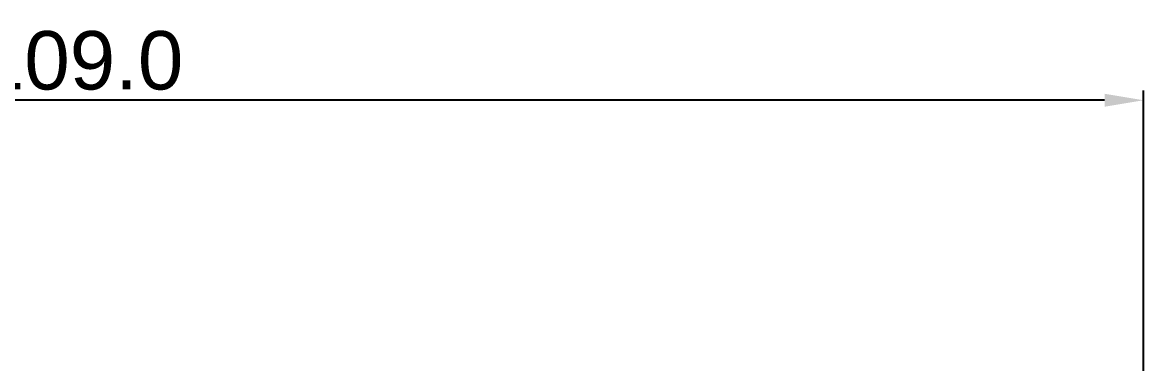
# Model space of a CAD drawing. Header units: millimetres. Extents: x 239 to 841, y 198 to 536.
# Drawn here: x 378.3 to 435.9, y 462.1 to 479.7 of the extents above; entities that cross this region are included whole.
import ezdxf

# ---------------------------------------------------------------- set-up
doc = ezdxf.new("R2010")
doc.units = ezdxf.units.MM
doc.styles.get("Standard").update_dxf_attribs({"font": 'arial.ttf'})
doc.dimstyles.get("Standard").update_dxf_attribs({"dimtxt": 3, "dimasz": 2, "dimexe": 0.5, "dimexo": 0.5, "dimgap": 0.5, "dimtad": 1, "dimdec": 1, "dimzin": 0, "dimdsep": 46, "dimtxsty": 'Standard', "dimcen": 0.09, "dimclrd": 253, "dimclre": 253, "dimclrt": 6, "dimadec": 0, "dimazin": 0, "dimtfac": 1, "dimtdec": 1, "dimtofl": 0, "dimtmove": 0, "dimatfit": 3, "dimfxl": 1, "dimtolj": 1, "dimtzin": 0, "dimarcsym": 0})

# ---------------------------------------------------------------- blocks, each defined once
blk = doc.blocks.new('*D1')
at = {"color": 253, "lineweight": -2}
for p, q in [((326.856, 456.21), (326.856, 476.155)), ((433.856, 475.655), (328.856, 475.655)), ((435.856, 456.21), (435.856, 476.155))]:
    blk.add_line(p, q, dxfattribs=at)
at = {"color": 253}
for points in [[(328.856, 475.988), (328.856, 475.322), (326.856, 475.655)], [(433.856, 475.988), (433.856, 475.322), (435.856, 475.655)]]:
    blk.add_solid(points, dxfattribs=at)
at = {"layer": 'Defpoints', "color": 0}
for p in [(326.856, 475.655), (326.856, 455.71), (435.856, 455.71)]:
    blk.add_point(p, dxfattribs=at)
at = {"color": 6, "insert": (381.356, 477.687), "char_height": 3, "attachment_point": 5}
blk.add_mtext('\\A1;109.0', dxfattribs=at)

msp = doc.modelspace()

# ---------------------------------------------------------------- dimensions: what is measured, and where the dimension line sits
dim = msp.add_linear_dim(base=(326.856, 475.655), p1=(435.856, 455.71), p2=(326.856, 455.71), dimstyle='Standard')
dim.commit()
dim.dimension.update_dxf_attribs({"geometry": '*D1', "text_midpoint": (381.356, 477.687)})

doc.saveas('drawing.dxf')
